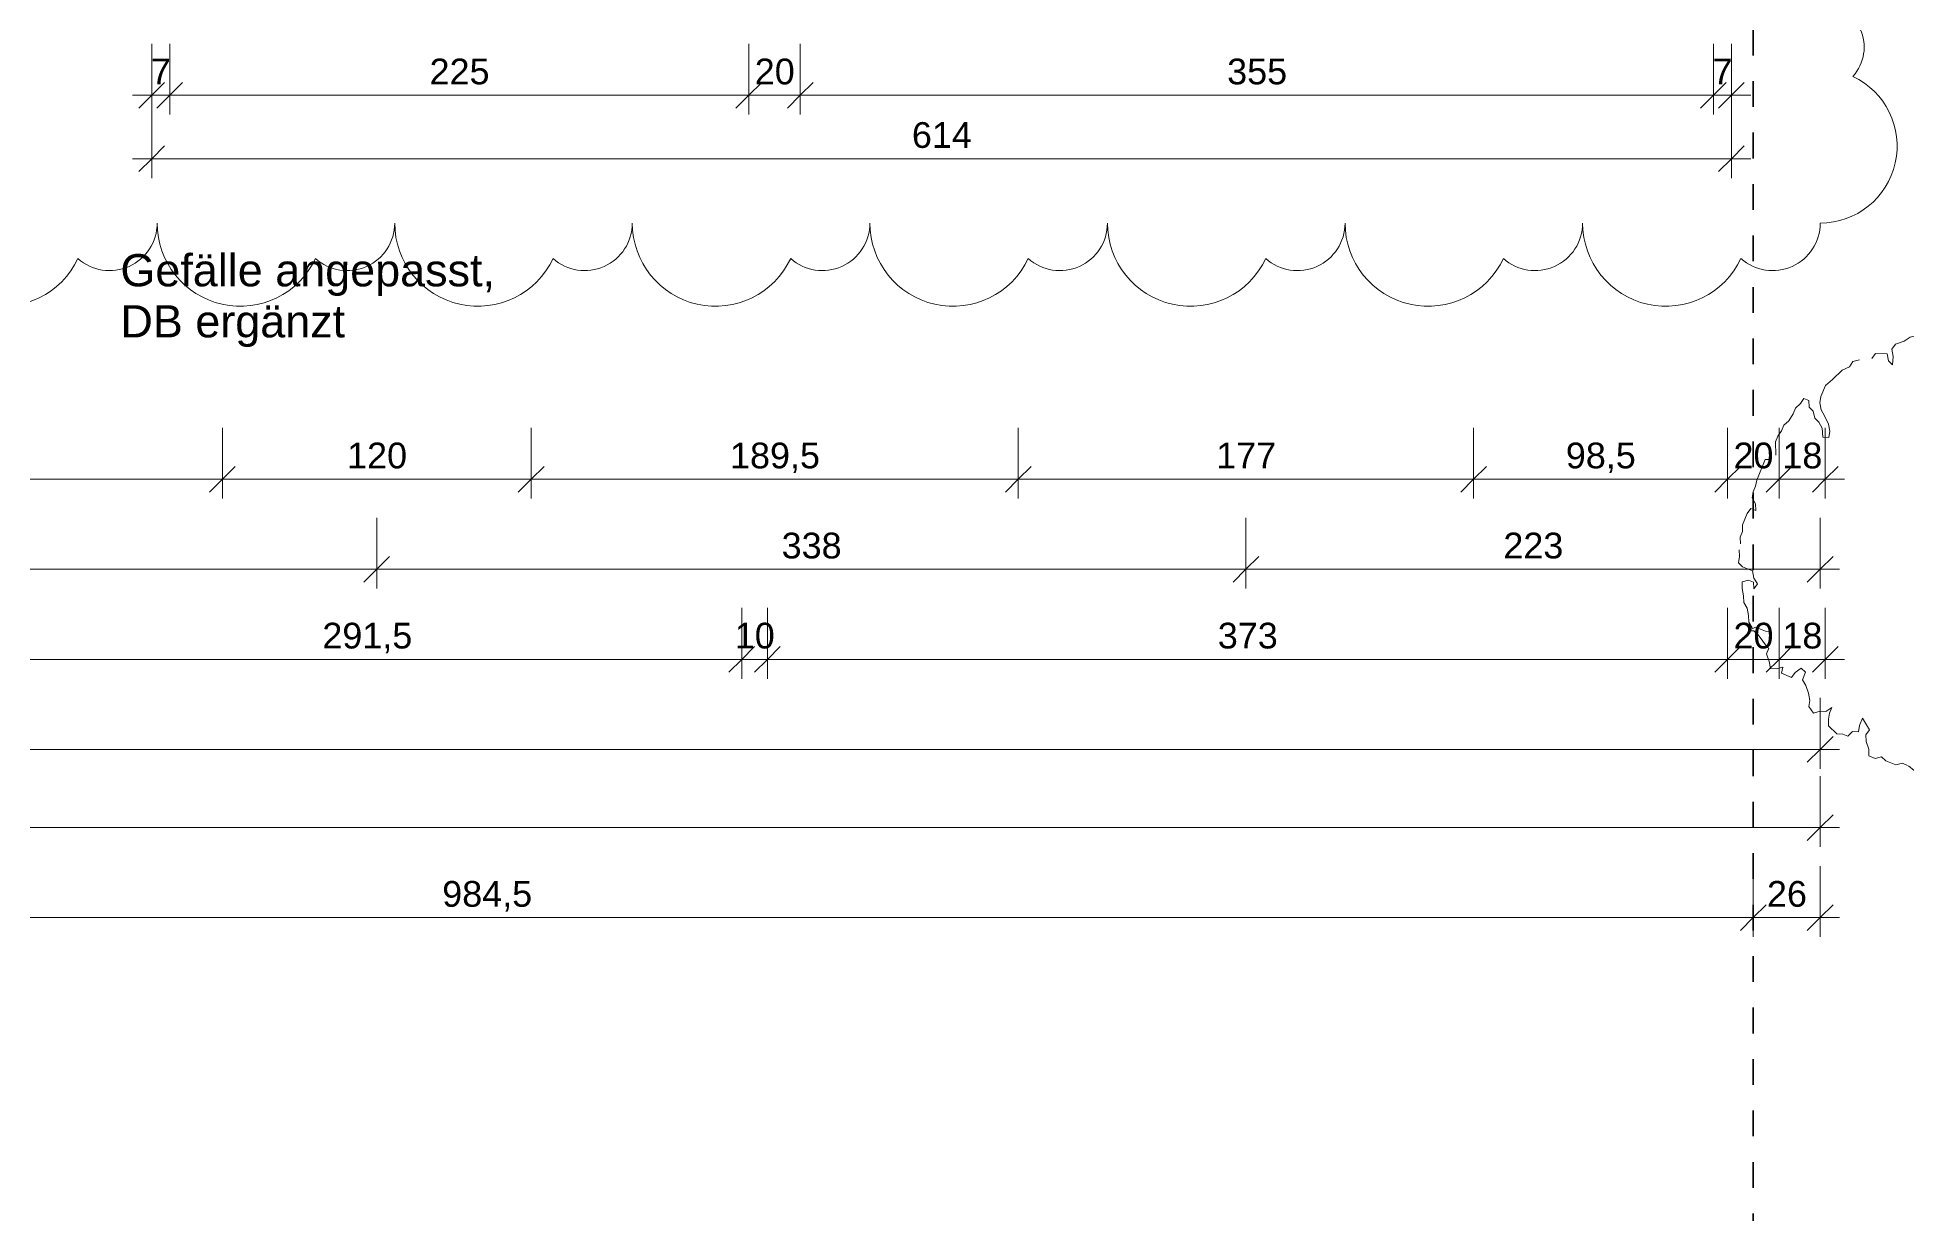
# Model space of a CAD drawing. Header units: metres. Extents: x 3.2 to 50, y 58.8 to 100.4.
# Drawn here: x 35.73 to 43, y 64.05 to 68.62 of the extents above; entities that cross this region are included whole.
import ezdxf

# ---------------------------------------------------------------- set-up
doc = ezdxf.new("R2010")
doc.units = ezdxf.units.M
doc.linetypes.add('Strich Punkt Mittel', pattern=[0.015875, 0.00635, -0.004763, 0, -0.004763])
for name, color, linetype, lineweight in [('A_Baeume', 92, 'Continuous', 13), ('A_Bemassung-50_', 4, 'Continuous', 9), ('A_Bemassung_', 4, 'Continuous', 9), ('A_Raster_', 1, 'Continuous', 9), ('G-ANNO-REVC-IDEN_', 71, 'Continuous', 9), ('G-ANNO-REVC_', 71, 'Continuous', 9)]:
    doc.layers.add(name, color=color, linetype=linetype, lineweight=lineweight)
doc.styles.add('Arial_3', font='arial.ttf', dxfattribs={"height": 0.125})
doc.styles.add('Arial_5', font='arial.ttf', dxfattribs={"height": 0.1})
doc.dimstyles.new('WGA-Bemaßung', dxfattribs={"dimscale": 0.3048, "dimtxt": 0.102026, "dimasz": 0.328084, "dimexe": 0.246063, "dimexo": 0.0625, "dimgap": 0.04101, "dimtad": 1, "dimdec": 1, "dimlfac": 100, "dimrnd": 0.5, "dimdsep": 46, "dimtxsty": 'Arial_5', "dimblk1": 'OBLIQUE', "dimblk2": 'OBLIQUE', "dimsah": 1, "dimcen": 0.09, "dimdle": 0.246063, "dimazin": 2, "dimtfac": 1, "dimtdec": 4, "dimtix": 1, "dimtmove": 0, "dimatfit": 3, "dimfxl": 0.656168, "dimfxlon": 1, "dimtvp": 1, "dimtolj": 1, "dimtzin": 0, "dimarcsym": 2})
doc.dimstyles.new('WGA-Bemaßung_3', dxfattribs={"dimscale": 0.3048, "dimtxt": 0.102026, "dimasz": 0.328084, "dimexe": 0.246063, "dimexo": 0.0625, "dimgap": 0.04101, "dimtad": 1, "dimdec": 1, "dimlfac": 100, "dimrnd": 0.5, "dimdsep": 46, "dimtxsty": 'Arial_5', "dimblk1": 'OBLIQUE', "dimblk2": 'OBLIQUE', "dimsah": 1, "dimcen": 0.09, "dimdle": 0.246063, "dimazin": 2, "dimtfac": 1, "dimtdec": 4, "dimtix": 1, "dimtmove": 0, "dimatfit": 3, "dimfxl": 0.656168, "dimfxlon": 1, "dimtvp": 1, "dimtolj": 1, "dimtzin": 0, "dimarcsym": 2})
doc.dimstyles.new('WGA-Bemaßung_4', dxfattribs={"dimscale": 0.3048, "dimtxt": 0.102026, "dimasz": 0.328084, "dimexe": 0.246063, "dimexo": 0.0625, "dimgap": 0.04101, "dimtad": 1, "dimdec": 1, "dimlfac": 100, "dimrnd": 0.5, "dimdsep": 46, "dimtxsty": 'Arial_5', "dimblk1": 'OBLIQUE', "dimblk2": 'OBLIQUE', "dimsah": 1, "dimcen": 0.09, "dimdle": 0.246063, "dimazin": 2, "dimtfac": 1, "dimtdec": 4, "dimtix": 1, "dimtmove": 0, "dimatfit": 3, "dimfxl": 0.656168, "dimfxlon": 1, "dimtvp": 1, "dimtolj": 1, "dimtzin": 0, "dimarcsym": 2})

# ---------------------------------------------------------------- blocks, each defined once
blk = doc.blocks.new('Bepf_Baum - Japanischer Ahorn - 3_0 Meter-1598811-263_PP_01OG_BT1')
at = {"layer": 'A_Baeume'}
for p, q in [((-0.2476, 0.8226), (-0.2213, 0.8305)), ((-0.2213, 0.8305), (-0.2056, 0.8068)), ((-0.2056, 0.8068), (-0.1845, 0.7989)), ((-0.1845, 0.7989), (-0.1793, 0.8384)), ((-0.1793, 0.8384), (-0.1582, 0.8542)), ((-0.1582, 0.8542), (-0.1372, 0.8384)), ((-0.1372, 0.8384), (-0.1162, 0.8463)), ((-0.1162, 0.8463), (-0.0899, 0.8542)), ((-0.0899, 0.8542), (-0.011, 0.8542)), ((-0.011, 0.8542), (0.0152, 0.8463)), ((0.0152, 0.8463), (0.0363, 0.8226)), ((0.0363, 0.8226), (0.0626, 0.8305)), ((0.0626, 0.8305), (0.1835, 0.8305)), ((0.1835, 0.8305), (0.2098, 0.8147)), ((0.2098, 0.8147), (0.2308, 0.791)), ((-0.5263, 0.712), (-0.5052, 0.7278)), ((-0.5052, 0.7278), (-0.4789, 0.7515)), ((-0.4789, 0.7515), (-0.4527, 0.7594)), ((-0.4527, 0.7594), (-0.4316, 0.7594)), ((-0.4316, 0.7594), (-0.4159, 0.7357)), ((-0.4159, 0.7357), (-0.3896, 0.7278)), ((-0.3896, 0.7278), (-0.3738, 0.7515)), ((-0.3475, 0.7673), (-0.337, 0.791)), ((-0.2949, 0.791), (-0.2687, 0.7989)), ((0.2308, 0.791), (0.2571, 0.791)), ((0.2571, 0.791), (0.2781, 0.7989)), ((0.2781, 0.7989), (0.2991, 0.791)), ((0.2991, 0.791), (0.3307, 0.7831)), ((0.3307, 0.7831), (0.3517, 0.7673)), ((0.3517, 0.7673), (0.3727, 0.7594)), ((0.3727, 0.7594), (0.399, 0.7515)), ((0.399, 0.7515), (0.4201, 0.7357)), ((0.4201, 0.7357), (0.4411, 0.712)), ((-0.5736, 0.6409), (-0.5683, 0.6646)), ((-0.5683, 0.6646), (-0.542, 0.6883)), ((-0.5683, 0.6646), (-0.542, 0.6883)), ((-0.542, 0.6883), (-0.5263, 0.712)), ((0.4411, 0.712), (0.4674, 0.7041)), ((0.4726, 0.6567), (0.4516, 0.6409)), ((0.4884, 0.6804), (0.4726, 0.6567)), ((0.4779, 0.633), (0.4884, 0.6567)), ((0.4884, 0.6567), (0.5147, 0.6567)), ((0.5147, 0.6567), (0.5252, 0.633)), ((-0.6314, 0.5777), (-0.6262, 0.6014)), ((-0.6262, 0.6014), (-0.5841, 0.6172)), ((-0.5841, 0.6172), (-0.5683, 0.5935)), ((-0.5578, 0.6172), (-0.5736, 0.6409)), ((-0.5683, 0.5935), (-0.5473, 0.5856)), ((-0.5473, 0.5856), (-0.5578, 0.6172)), ((0.4516, 0.6409), (0.4306, 0.633)), ((0.4306, 0.633), (0.4569, 0.6251)), ((0.4569, 0.6251), (0.4779, 0.633)), ((0.5252, 0.633), (0.5568, 0.6093)), ((0.5568, 0.6093), (0.583, 0.5856)), ((0.583, 0.5856), (0.6041, 0.5619)), ((-0.7208, 0.4908), (-0.6998, 0.5145)), ((-0.6998, 0.5145), (-0.6945, 0.5382)), ((-0.6945, 0.5382), (-0.6735, 0.554)), ((0.6041, 0.5619), (0.6146, 0.5382)), ((0.6146, 0.5382), (0.6409, 0.5145)), ((-0.7576, 0.4118), (-0.7418, 0.4434)), ((-0.7418, 0.4434), (-0.7208, 0.4908)), ((0.6882, 0.475), (0.704, 0.4513)), ((0.704, 0.4513), (0.7145, 0.4118)), ((-0.7576, 0.3644), (-0.7576, 0.4118)), ((-0.7523, 0.3407), (-0.7576, 0.3644)), ((0.6934, 0.3881), (0.6987, 0.3644)), ((0.7197, 0.3881), (0.6934, 0.3881)), ((0.6987, 0.3644), (0.7197, 0.3565)), ((0.7145, 0.4118), (0.7197, 0.3881)), ((-0.8312, 0.2854), (-0.8207, 0.3091)), ((-0.8207, 0.3091), (-0.8154, 0.3328)), ((-0.8154, 0.3328), (-0.7944, 0.3328)), ((-0.7944, 0.3328), (-0.7839, 0.3091)), ((-0.7839, 0.3091), (-0.7628, 0.3012)), ((-0.7628, 0.3012), (-0.7471, 0.2775)), ((-0.7366, 0.317), (-0.7523, 0.3407)), ((-0.7155, 0.3012), (-0.7366, 0.317)), ((-0.6892, 0.2775), (-0.7155, 0.3012)), ((0.7197, 0.3565), (0.746, 0.3407)), ((0.746, 0.3407), (0.7565, 0.317)), ((0.7565, 0.317), (0.7776, 0.3012)), ((0.7776, 0.3012), (0.7776, 0.2775)), ((-0.847, 0.2064), (-0.8365, 0.2301)), ((-0.8365, 0.2301), (-0.8312, 0.2617)), ((-0.8312, 0.2617), (-0.8312, 0.2854)), ((-0.7471, 0.2775), (-0.726, 0.2696)), ((-0.726, 0.2696), (-0.705, 0.2538)), ((-0.705, 0.2538), (-0.6892, 0.2222)), ((-0.6735, 0.2538), (-0.6892, 0.2775)), ((-0.6892, 0.2222), (-0.6682, 0.2301)), ((-0.6682, 0.2301), (-0.6735, 0.2538)), ((0.7776, 0.2775), (0.7881, 0.2459)), ((0.7881, 0.2459), (0.8039, 0.2143)), ((-0.8522, 0.159), (-0.847, 0.1827)), ((-0.8522, 0.1353), (-0.8522, 0.159)), ((-0.847, 0.1827), (-0.847, 0.2064)), ((0.8039, 0.2143), (0.8196, 0.1906)), ((0.8196, 0.1906), (0.8249, 0.1669)), ((0.8249, 0.1669), (0.8196, 0.1432)), ((-0.8312, 0.0879), (-0.8522, 0.1353)), ((0.7723, 0.1432), (0.7933, 0.1274)), ((0.7986, 0.1353), (0.7723, 0.1432)), ((0.7933, 0.1274), (0.8144, 0.1037)), ((0.8196, 0.1432), (0.7986, 0.1353)), ((0.8144, 0.1037), (0.8249, 0.0721)), ((-0.8627, 0.0563), (-0.8417, 0.0642)), ((-0.8627, -0.0306), (-0.8627, 0.0563)), ((0.8091, 0.0484), (0.8039, 0.0247)), ((0.8039, 0.0247), (0.8196, 0.001)), ((0.8249, 0.0721), (0.8091, 0.0484)), ((0.8196, 0.001), (0.8249, -0.0227)), ((-0.8575, -0.0543), (-0.8627, -0.0306)), ((-0.8575, -0.078), (-0.8575, -0.0543)), ((0.8249, -0.0464), (0.8091, -0.078)), ((0.8249, -0.0227), (0.8249, -0.0464)), ((-0.8522, -0.1017), (-0.8575, -0.078)), ((-0.8312, -0.1175), (-0.8522, -0.1017)), ((-0.847, -0.1649), (-0.8417, -0.1412)), ((-0.8417, -0.1412), (-0.8207, -0.1412)), ((-0.8207, -0.1412), (-0.8312, -0.1175)), ((0.8091, -0.078), (0.8091, -0.1017)), ((0.8144, -0.1333), (0.8091, -0.1649)), ((-0.847, -0.2123), (-0.847, -0.1649)), ((-0.8365, -0.236), (-0.847, -0.2123)), ((0.8091, -0.1886), (0.8039, -0.2123)), ((0.8091, -0.1649), (0.8091, -0.1886)), ((-0.8365, -0.2597), (-0.8365, -0.236)), ((-0.8259, -0.2834), (-0.8365, -0.2597)), ((0.7723, -0.2202), (0.7723, -0.2755)), ((0.7723, -0.2755), (0.7776, -0.3071)), ((-0.8102, -0.3308), (-0.8207, -0.3071)), ((-0.8049, -0.3545), (-0.8102, -0.3308)), ((-0.7839, -0.3624), (-0.8049, -0.3545)), ((-0.7418, -0.3624), (-0.7839, -0.3624)), ((-0.726, -0.3861), (-0.7418, -0.3624)), ((0.7355, -0.3545), (0.7197, -0.3861)), ((0.7565, -0.3545), (0.7355, -0.3545)), ((0.7723, -0.3308), (0.7565, -0.3545)), ((0.7776, -0.3071), (0.7723, -0.3308)), ((-0.7628, -0.4177), (-0.7418, -0.4019)), ((-0.7523, -0.4414), (-0.7628, -0.4177)), ((-0.7418, -0.4019), (-0.7208, -0.4019)), ((-0.705, -0.4019), (-0.726, -0.3861)), ((-0.7208, -0.4019), (-0.7103, -0.4256)), ((-0.7103, -0.4256), (-0.705, -0.4019)), ((0.7197, -0.3861), (0.7197, -0.4177)), ((-0.7366, -0.4651), (-0.7523, -0.4414)), ((-0.726, -0.4888), (-0.7366, -0.4651)), ((-0.705, -0.5046), (-0.726, -0.4888)), ((-0.6892, -0.5283), (-0.705, -0.5046)), ((0.6829, -0.4493), (0.6724, -0.473)), ((0.704, -0.4651), (0.6829, -0.4493)), ((-0.6787, -0.552), (-0.6892, -0.5283)), ((-0.6577, -0.5678), (-0.6787, -0.552)), ((-0.6682, -0.5836), (-0.6472, -0.5599)), ((-0.6472, -0.5757), (-0.6682, -0.5836)), ((-0.6472, -0.5599), (-0.6051, -0.5599)), ((-0.6262, -0.5836), (-0.6472, -0.5757)), ((-0.6051, -0.5599), (-0.5841, -0.552)), ((0.6041, -0.552), (0.5883, -0.5915)), ((0.6093, -0.5283), (0.6041, -0.552)), ((0.6146, -0.5599), (0.6093, -0.5283)), ((0.6356, -0.5599), (0.6146, -0.5599)), ((0.6514, -0.5362), (0.6356, -0.5599)), ((0.6724, -0.5125), (0.6514, -0.5362)), ((-0.5736, -0.6152), (-0.6262, -0.5836)), ((-0.5683, -0.6152), (-0.5736, -0.6152)), ((-0.5683, -0.6389), (-0.5683, -0.6152)), ((-0.5473, -0.6626), (-0.5683, -0.6389)), ((-0.4211, -0.6389), (-0.4369, -0.6626)), ((-0.4001, -0.6468), (-0.4211, -0.6389)), ((-0.4001, -0.6784), (-0.4001, -0.6468)), ((0.1467, -0.6468), (0.1467, -0.6705)), ((0.173, -0.6547), (0.1467, -0.6468)), ((0.5462, -0.6389), (0.5252, -0.6626)), ((0.562, -0.5915), (0.5462, -0.6152)), ((0.5462, -0.6152), (0.5462, -0.6389)), ((0.5883, -0.5915), (0.562, -0.5915)), ((-0.5315, -0.6863), (-0.5473, -0.6626)), ((-0.5105, -0.6784), (-0.5315, -0.6863)), ((-0.4895, -0.6626), (-0.5105, -0.6784)), ((-0.4842, -0.6863), (-0.4895, -0.6626)), ((-0.4421, -0.6863), (-0.4842, -0.6863)), ((-0.4369, -0.6626), (-0.4421, -0.6863)), ((-0.3791, -0.6942), (-0.4001, -0.6784)), ((-0.358, -0.7179), (-0.3791, -0.6942)), ((-0.3423, -0.7416), (-0.358, -0.7179)), ((-0.1267, -0.7258), (-0.1267, -0.7574)), ((-0.0846, -0.7574), (-0.1267, -0.7258)), ((0.1467, -0.6705), (0.1677, -0.6863)), ((0.1677, -0.6863), (0.1782, -0.7337)), ((0.194, -0.7021), (0.173, -0.6547)), ((0.2045, -0.7337), (0.194, -0.7021)), ((0.3465, -0.7179), (0.3254, -0.7416)), ((0.3675, -0.71), (0.3465, -0.7179)), ((0.3885, -0.7179), (0.3675, -0.71)), ((0.3833, -0.7179), (0.4464, -0.7179)), ((0.4464, -0.7179), (0.4253, -0.7258)), ((0.4621, -0.7258), (0.4569, -0.7021)), ((0.4884, -0.71), (0.4621, -0.7258)), ((0.5094, -0.6863), (0.4884, -0.71)), ((0.5252, -0.6626), (0.5094, -0.6863)), ((-0.337, -0.7653), (-0.3423, -0.7416)), ((-0.3107, -0.7811), (-0.337, -0.7653)), ((-0.2897, -0.7653), (-0.3107, -0.7811)), ((-0.2687, -0.7574), (-0.2897, -0.7653)), ((-0.2529, -0.7337), (-0.2687, -0.7574)), ((-0.2529, -0.7574), (-0.2529, -0.7337)), ((-0.2476, -0.7811), (-0.2529, -0.7574)), ((-0.2371, -0.8048), (-0.2476, -0.7811)), ((-0.1425, -0.789), (-0.153, -0.8127)), ((-0.1214, -0.7811), (-0.1425, -0.789)), ((-0.1267, -0.7574), (-0.1214, -0.7811)), ((-0.0899, -0.7811), (-0.0846, -0.7574)), ((-0.0794, -0.8048), (-0.0899, -0.7811)), ((0.1782, -0.7337), (0.1625, -0.7653)), ((0.1625, -0.7653), (0.1677, -0.789)), ((0.1677, -0.789), (0.1782, -0.8127)), ((0.2045, -0.7653), (0.2045, -0.7337)), ((0.215, -0.7969), (0.2045, -0.7653)), ((0.2361, -0.8206), (0.215, -0.7969)), ((0.2413, -0.7969), (0.2361, -0.8206)), ((0.2518, -0.7732), (0.2413, -0.7969)), ((0.2729, -0.7811), (0.2518, -0.7732)), ((0.2939, -0.7969), (0.2729, -0.7811)), ((0.3149, -0.789), (0.2939, -0.7969)), ((0.3254, -0.7416), (0.3097, -0.7653)), ((0.3097, -0.7653), (0.3149, -0.789)), ((-0.1951, -0.8206), (-0.2371, -0.8048)), ((-0.174, -0.8127), (-0.1951, -0.8206)), ((-0.153, -0.8127), (-0.174, -0.8127)), ((-0.0584, -0.8285), (-0.0794, -0.8048)), ((-0.0478, -0.8522), (-0.0584, -0.8285)), ((-0.0216, -0.8522), (-0.0478, -0.8522)), ((-0.0005, -0.8364), (-0.0216, -0.8522)), ((0.0205, -0.8443), (-0.0005, -0.8364)), ((0.0626, -0.8443), (0.0205, -0.8443)), ((0.0836, -0.8285), (0.0626, -0.8443)), ((0.1046, -0.8285), (0.0836, -0.8285)), ((0.1362, -0.8364), (0.1099, -0.8285)), ((0.1572, -0.8443), (0.1362, -0.8364)), ((0.1782, -0.8127), (0.1572, -0.8443))]:
    blk.add_line(p, q, dxfattribs=at)
blk.add_circle((-0.0143, -0.0159), 0.0716, dxfattribs=at)
blk = doc.blocks.new('DIMBLOCK22-263_PP_01OG_BT1')
at = {"layer": 'A_Bemassung-50_', "transparency": 16777216}
for p, q in [((32.5577, 65.1986), (32.5577, 65.3986)), ((42.4027, 65.1986), (42.4027, 65.3986)), ((32.5577, 65.1986), (42.4027, 65.1986)), ((32.5577, 65.1986), (32.5577, 65.1236)), ((42.4027, 65.1986), (42.4027, 65.1236))]:
    blk.add_line(p, q, dxfattribs=at)
at = {"layer": 'A_Bemassung-50_', "lineweight": 35, "transparency": 16777216}
for p, q in [((32.5577, 65.1986), (32.6077, 65.2486)), ((42.4027, 65.1986), (42.4527, 65.2486)), ((32.5577, 65.1986), (32.5077, 65.1486)), ((42.4027, 65.1986), (42.3527, 65.1486))]:
    blk.add_line(p, q, dxfattribs=at)
at = {"layer": 'A_Bemassung-50_', "color": 0, "transparency": 16777216, "insert": (37.3067, 65.3409), "char_height": 0.1, "width": 0.416266, "attachment_point": 1, "line_spacing_factor": 0.941778, "style": 'Arial_5'}
blk.add_mtext('984,5', dxfattribs=at)
blk = doc.blocks.new('_Oblique')
at = {"color": 0, "linetype": 'ByBlock', "lineweight": -2}
blk.add_line((-0.5, -0.5), (0.5, 0.5), dxfattribs=at)
blk = doc.blocks.new('DIMBLOCK23-263_PP_01OG_BT1')
at = {"layer": 'A_Bemassung-50_', "transparency": 16777216}
for p, q in [((42.4027, 65.1986), (42.4027, 65.3986)), ((42.6627, 65.1986), (42.6627, 65.3986)), ((42.4027, 65.1986), (42.7377, 65.1986)), ((42.4027, 65.1986), (42.4027, 65.1236)), ((42.6627, 65.1986), (42.6627, 65.1236))]:
    blk.add_line(p, q, dxfattribs=at)
at = {"layer": 'A_Bemassung-50_', "lineweight": 35, "transparency": 16777216}
for p, q in [((42.4027, 65.1986), (42.4527, 65.2486)), ((42.6627, 65.1986), (42.7127, 65.2486)), ((42.4027, 65.1986), (42.3527, 65.1486)), ((42.6627, 65.1986), (42.6127, 65.1486))]:
    blk.add_line(p, q, dxfattribs=at)
at = {"layer": 'A_Bemassung-50_', "color": 0, "transparency": 16777216, "insert": (42.4558, 65.3409), "char_height": 0.1, "width": 0.184588, "attachment_point": 1, "line_spacing_factor": 0.941778, "style": 'Arial_5'}
blk.add_mtext('26', dxfattribs=at)
blk = doc.blocks.new('DIMBLOCK25-263_PP_01OG_BT1')
at = {"layer": 'A_Bemassung-50_', "transparency": 16777216}
for p, q in [((7.6627, 65.8521), (7.6627, 66.0521)), ((42.6627, 65.8521), (42.6627, 66.0521)), ((7.5877, 65.8521), (42.7377, 65.8521)), ((7.6627, 65.8521), (7.6627, 65.7771)), ((42.6627, 65.8521), (42.6627, 65.7771))]:
    blk.add_line(p, q, dxfattribs=at)
at = {"layer": 'A_Bemassung-50_', "lineweight": 35, "transparency": 16777216}
for p, q in [((7.6627, 65.8521), (7.7127, 65.9021)), ((42.6627, 65.8521), (42.7127, 65.9021)), ((7.6627, 65.8521), (7.6127, 65.8021)), ((42.6627, 65.8521), (42.6127, 65.8021))]:
    blk.add_line(p, q, dxfattribs=at)
at = {"layer": 'A_Bemassung-50_', "color": 0, "transparency": 16777216, "insert": (25.0088, 65.9944), "char_height": 0.1, "width": 0.369177, "attachment_point": 1, "line_spacing_factor": 0.941778, "style": 'Arial_5'}
blk.add_mtext('3500', dxfattribs=at)
blk = doc.blocks.new('DIMBLOCK34-263_PP_01OG_BT1')
at = {"layer": 'A_Bemassung-50_', "transparency": 16777216}
for p, q in [((34.07, 66.5521), (34.07, 66.7521)), ((37.0523, 66.5521), (37.0523, 66.7521)), ((34.07, 66.5521), (37.0523, 66.5521)), ((34.07, 66.5521), (34.07, 66.4771)), ((37.0523, 66.5521), (37.0523, 66.4771))]:
    blk.add_line(p, q, dxfattribs=at)
at = {"layer": 'A_Bemassung-50_', "lineweight": 35, "transparency": 16777216}
for p, q in [((34.07, 66.5521), (34.12, 66.6021)), ((37.0523, 66.5521), (37.1023, 66.6021)), ((34.07, 66.5521), (34.02, 66.5021)), ((37.0523, 66.5521), (37.0023, 66.5021))]:
    blk.add_line(p, q, dxfattribs=at)
at = {"layer": 'A_Bemassung-50_', "color": 0, "transparency": 16777216, "insert": (35.4458, 66.6944), "char_height": 0.1, "width": 0.276883, "attachment_point": 1, "line_spacing_factor": 0.941778, "style": 'Arial_5'}
blk.add_mtext('298', dxfattribs=at)
blk = doc.blocks.new('DIMBLOCK35-263_PP_01OG_BT1')
at = {"layer": 'A_Bemassung-50_', "transparency": 16777216}
for p, q in [((37.0523, 66.5521), (37.0523, 66.7521)), ((40.4305, 66.5521), (40.4305, 66.7521)), ((37.0523, 66.5521), (40.4305, 66.5521)), ((37.0523, 66.5521), (37.0523, 66.4771)), ((40.4305, 66.5521), (40.4305, 66.4771))]:
    blk.add_line(p, q, dxfattribs=at)
at = {"layer": 'A_Bemassung-50_', "lineweight": 35, "transparency": 16777216}
for p, q in [((37.0523, 66.5521), (37.1023, 66.6021)), ((40.4305, 66.5521), (40.4805, 66.6021)), ((37.0523, 66.5521), (37.0023, 66.5021)), ((40.4305, 66.5521), (40.3805, 66.5021))]:
    blk.add_line(p, q, dxfattribs=at)
at = {"layer": 'A_Bemassung-50_', "color": 0, "transparency": 16777216, "insert": (38.626, 66.6944), "char_height": 0.1, "width": 0.276883, "attachment_point": 1, "line_spacing_factor": 0.941778, "style": 'Arial_5'}
blk.add_mtext('338', dxfattribs=at)
blk = doc.blocks.new('DIMBLOCK36-263_PP_01OG_BT1')
at = {"layer": 'A_Bemassung-50_', "transparency": 16777216}
for p, q in [((40.4305, 66.5521), (40.4305, 66.7521)), ((42.6627, 66.5521), (42.6627, 66.7521)), ((40.4305, 66.5521), (42.7377, 66.5521)), ((40.4305, 66.5521), (40.4305, 66.4771)), ((42.6627, 66.5521), (42.6627, 66.4771))]:
    blk.add_line(p, q, dxfattribs=at)
at = {"layer": 'A_Bemassung-50_', "lineweight": 35, "transparency": 16777216}
for p, q in [((40.4305, 66.5521), (40.4805, 66.6021)), ((42.6627, 66.5521), (42.7127, 66.6021)), ((40.4305, 66.5521), (40.3805, 66.5021)), ((42.6627, 66.5521), (42.6127, 66.5021))]:
    blk.add_line(p, q, dxfattribs=at)
at = {"layer": 'A_Bemassung-50_', "color": 0, "transparency": 16777216, "insert": (41.4312, 66.6944), "char_height": 0.1, "width": 0.276883, "attachment_point": 1, "line_spacing_factor": 0.941778, "style": 'Arial_5'}
blk.add_mtext('223', dxfattribs=at)
blk = doc.blocks.new('DIMBLOCK89-263_PP_01OG_BT1')
at = {"layer": 'A_Bemassung-50_', "transparency": 16777216}
for p, q in [((36.1777, 68.1472), (36.1777, 68.3472)), ((42.3177, 68.1472), (42.3177, 68.3472)), ((36.1027, 68.1472), (42.3927, 68.1472)), ((36.1777, 68.1472), (36.1777, 68.0722)), ((42.3177, 68.1472), (42.3177, 68.0722))]:
    blk.add_line(p, q, dxfattribs=at)
at = {"layer": 'A_Bemassung-50_', "lineweight": 35, "transparency": 16777216}
for p, q in [((36.1777, 68.1472), (36.2277, 68.1972)), ((42.3177, 68.1472), (42.3677, 68.1972)), ((36.1777, 68.1472), (36.1277, 68.0972)), ((42.3177, 68.1472), (42.2677, 68.0972))]:
    blk.add_line(p, q, dxfattribs=at)
at = {"layer": 'A_Bemassung-50_', "color": 0, "transparency": 16777216, "insert": (39.1323, 68.2896), "char_height": 0.1, "width": 0.276883, "attachment_point": 1, "line_spacing_factor": 0.941778, "style": 'Arial_5'}
blk.add_mtext('614', dxfattribs=at)
blk = doc.blocks.new('DIMBLOCK563-263_PP_01OG_BT1')
at = {"layer": 'A_Bemassung-50_', "transparency": 16777216}
for p, q in [((35.5577, 66.2021), (35.5577, 66.4021)), ((38.4707, 66.2021), (38.4707, 66.4021)), ((35.5577, 66.2021), (38.4707, 66.2021)), ((35.5577, 66.2021), (35.5577, 66.1271)), ((38.4707, 66.2021), (38.4707, 66.1271))]:
    blk.add_line(p, q, dxfattribs=at)
at = {"layer": 'A_Bemassung-50_', "lineweight": 35, "transparency": 16777216}
for p, q in [((35.5577, 66.2021), (35.5077, 66.1521)), ((35.5577, 66.2021), (35.6077, 66.2521)), ((38.4707, 66.2021), (38.4207, 66.1521)), ((38.4707, 66.2021), (38.5207, 66.2521))]:
    blk.add_line(p, q, dxfattribs=at)
at = {"layer": 'A_Bemassung-50_', "color": 0, "transparency": 16777216, "insert": (36.8408, 66.3444), "char_height": 0.1, "width": 0.416266, "attachment_point": 1, "line_spacing_factor": 0.941778, "style": 'Arial_5'}
blk.add_mtext('291,5', dxfattribs=at)
blk = doc.blocks.new('DIMBLOCK564-263_PP_01OG_BT1')
at = {"layer": 'A_Bemassung-50_', "transparency": 16777216}
for p, q in [((38.4707, 66.2021), (38.4707, 66.4021)), ((38.5707, 66.2021), (38.5707, 66.4021)), ((38.4707, 66.2021), (38.5707, 66.2021)), ((38.4707, 66.2021), (38.4707, 66.1271)), ((38.5707, 66.2021), (38.5707, 66.1271))]:
    blk.add_line(p, q, dxfattribs=at)
at = {"layer": 'A_Bemassung-50_', "lineweight": 35, "transparency": 16777216}
for p, q in [((38.4707, 66.2021), (38.4207, 66.1521)), ((38.4707, 66.2021), (38.5207, 66.2521)), ((38.5707, 66.2021), (38.5207, 66.1521)), ((38.5707, 66.2021), (38.6207, 66.2521))]:
    blk.add_line(p, q, dxfattribs=at)
at = {"layer": 'A_Bemassung-50_', "color": 0, "transparency": 16777216, "insert": (38.4438, 66.3444), "char_height": 0.1, "width": 0.184588, "attachment_point": 1, "line_spacing_factor": 0.941778, "style": 'Arial_5'}
blk.add_mtext('10', dxfattribs=at)
blk = doc.blocks.new('DIMBLOCK565-263_PP_01OG_BT1')
at = {"layer": 'A_Bemassung-50_', "transparency": 16777216}
for p, q in [((38.5707, 66.2021), (38.5707, 66.4021)), ((42.3027, 66.2021), (42.3027, 66.4021)), ((38.5707, 66.2021), (42.3027, 66.2021)), ((38.5707, 66.2021), (38.5707, 66.1271)), ((42.3027, 66.2021), (42.3027, 66.1271))]:
    blk.add_line(p, q, dxfattribs=at)
at = {"layer": 'A_Bemassung-50_', "lineweight": 35, "transparency": 16777216}
for p, q in [((38.5707, 66.2021), (38.5207, 66.1521)), ((38.5707, 66.2021), (38.6207, 66.2521)), ((42.3027, 66.2021), (42.2527, 66.1521)), ((42.3027, 66.2021), (42.3527, 66.2521))]:
    blk.add_line(p, q, dxfattribs=at)
at = {"layer": 'A_Bemassung-50_', "color": 0, "transparency": 16777216, "insert": (40.3213, 66.3444), "char_height": 0.1, "width": 0.276883, "attachment_point": 1, "line_spacing_factor": 0.941778, "style": 'Arial_5'}
blk.add_mtext('373', dxfattribs=at)
blk = doc.blocks.new('DIMBLOCK566-263_PP_01OG_BT1')
at = {"layer": 'A_Bemassung-50_', "transparency": 16777216}
for p, q in [((42.3027, 66.2021), (42.3027, 66.4021)), ((42.5027, 66.2021), (42.5027, 66.4021)), ((42.3027, 66.2021), (42.5027, 66.2021)), ((42.3027, 66.2021), (42.3027, 66.1271)), ((42.5027, 66.2021), (42.5027, 66.1271))]:
    blk.add_line(p, q, dxfattribs=at)
at = {"layer": 'A_Bemassung-50_', "lineweight": 35, "transparency": 16777216}
for p, q in [((42.3027, 66.2021), (42.2527, 66.1521)), ((42.3027, 66.2021), (42.3527, 66.2521)), ((42.5027, 66.2021), (42.4527, 66.1521)), ((42.5027, 66.2021), (42.5527, 66.2521))]:
    blk.add_line(p, q, dxfattribs=at)
at = {"layer": 'A_Bemassung-50_', "color": 0, "transparency": 16777216, "insert": (42.3258, 66.3444), "char_height": 0.1, "width": 0.184588, "attachment_point": 1, "line_spacing_factor": 0.941778, "style": 'Arial_5'}
blk.add_mtext('20', dxfattribs=at)
blk = doc.blocks.new('DIMBLOCK567-263_PP_01OG_BT1')
at = {"layer": 'A_Bemassung-50_', "transparency": 16777216}
for p, q in [((42.5027, 66.2021), (42.5027, 66.4021)), ((42.6827, 66.2021), (42.6827, 66.4021)), ((42.5027, 66.2021), (42.7577, 66.2021)), ((42.5027, 66.2021), (42.5027, 66.1271)), ((42.6827, 66.2021), (42.6827, 66.1271))]:
    blk.add_line(p, q, dxfattribs=at)
at = {"layer": 'A_Bemassung-50_', "lineweight": 35, "transparency": 16777216}
for p, q in [((42.5027, 66.2021), (42.4527, 66.1521)), ((42.5027, 66.2021), (42.5527, 66.2521)), ((42.6827, 66.2021), (42.6327, 66.1521)), ((42.6827, 66.2021), (42.7327, 66.2521))]:
    blk.add_line(p, q, dxfattribs=at)
at = {"layer": 'A_Bemassung-50_', "color": 0, "transparency": 16777216, "insert": (42.5158, 66.3444), "char_height": 0.1, "width": 0.184588, "attachment_point": 1, "line_spacing_factor": 0.941778, "style": 'Arial_5'}
blk.add_mtext('18', dxfattribs=at)
blk = doc.blocks.new('DIMBLOCK602-263_PP_01OG_BT1')
at = {"layer": 'A_Bemassung-50_', "transparency": 16777216}
for p, q in [((34.67, 66.9021), (34.67, 67.1021)), ((36.4523, 66.9021), (36.4523, 67.1021)), ((34.67, 66.9021), (36.4523, 66.9021)), ((34.67, 66.9021), (34.67, 66.8271)), ((36.4523, 66.9021), (36.4523, 66.8271))]:
    blk.add_line(p, q, dxfattribs=at)
at = {"layer": 'A_Bemassung-50_', "lineweight": 35, "transparency": 16777216}
for p, q in [((34.67, 66.9021), (34.72, 66.9521)), ((36.4523, 66.9021), (36.5023, 66.9521)), ((34.67, 66.9021), (34.62, 66.8521)), ((36.4523, 66.9021), (36.4023, 66.8521))]:
    blk.add_line(p, q, dxfattribs=at)
at = {"layer": 'A_Bemassung-50_', "color": 0, "transparency": 16777216, "insert": (35.4458, 67.0444), "char_height": 0.1, "width": 0.276883, "attachment_point": 1, "line_spacing_factor": 0.941778, "style": 'Arial_5'}
blk.add_mtext('178', dxfattribs=at)
blk = doc.blocks.new('DIMBLOCK603-263_PP_01OG_BT1')
at = {"layer": 'A_Bemassung-50_', "transparency": 16777216}
for p, q in [((36.4523, 66.9021), (36.4523, 67.1021)), ((37.6523, 66.9021), (37.6523, 67.1021)), ((36.4523, 66.9021), (37.6523, 66.9021)), ((36.4523, 66.9021), (36.4523, 66.8271)), ((37.6523, 66.9021), (37.6523, 66.8271))]:
    blk.add_line(p, q, dxfattribs=at)
at = {"layer": 'A_Bemassung-50_', "lineweight": 35, "transparency": 16777216}
for p, q in [((36.4523, 66.9021), (36.5023, 66.9521)), ((37.6523, 66.9021), (37.7023, 66.9521)), ((36.4523, 66.9021), (36.4023, 66.8521)), ((37.6523, 66.9021), (37.6023, 66.8521))]:
    blk.add_line(p, q, dxfattribs=at)
at = {"layer": 'A_Bemassung-50_', "color": 0, "transparency": 16777216, "insert": (36.9369, 67.0444), "char_height": 0.1, "width": 0.276883, "attachment_point": 1, "line_spacing_factor": 0.941778, "style": 'Arial_5'}
blk.add_mtext('120', dxfattribs=at)
blk = doc.blocks.new('DIMBLOCK604-263_PP_01OG_BT1')
at = {"layer": 'A_Bemassung-50_', "transparency": 16777216}
for p, q in [((37.6523, 66.9021), (37.6523, 67.1021)), ((39.5455, 66.9021), (39.5455, 67.1021)), ((37.6523, 66.9021), (39.5455, 66.9021)), ((37.6523, 66.9021), (37.6523, 66.8271)), ((39.5455, 66.9021), (39.5455, 66.8271))]:
    blk.add_line(p, q, dxfattribs=at)
at = {"layer": 'A_Bemassung-50_', "lineweight": 35, "transparency": 16777216}
for p, q in [((37.6523, 66.9021), (37.7023, 66.9521)), ((39.5455, 66.9021), (39.5955, 66.9521)), ((37.6523, 66.9021), (37.6023, 66.8521)), ((39.5455, 66.9021), (39.4955, 66.8521))]:
    blk.add_line(p, q, dxfattribs=at)
at = {"layer": 'A_Bemassung-50_', "color": 0, "transparency": 16777216, "insert": (38.4254, 67.0444), "char_height": 0.1, "width": 0.416266, "attachment_point": 1, "line_spacing_factor": 0.941778, "style": 'Arial_5'}
blk.add_mtext('189,5', dxfattribs=at)
blk = doc.blocks.new('DIMBLOCK605-263_PP_01OG_BT1')
at = {"layer": 'A_Bemassung-50_', "transparency": 16777216}
for p, q in [((39.5455, 66.9021), (39.5455, 67.1021)), ((41.3155, 66.9021), (41.3155, 67.1021)), ((39.5455, 66.9021), (41.3155, 66.9021)), ((39.5455, 66.9021), (39.5455, 66.8271)), ((41.3155, 66.9021), (41.3155, 66.8271))]:
    blk.add_line(p, q, dxfattribs=at)
at = {"layer": 'A_Bemassung-50_', "lineweight": 35, "transparency": 16777216}
for p, q in [((39.5455, 66.9021), (39.5955, 66.9521)), ((41.3155, 66.9021), (41.3655, 66.9521)), ((39.5455, 66.9021), (39.4955, 66.8521)), ((41.3155, 66.9021), (41.2655, 66.8521))]:
    blk.add_line(p, q, dxfattribs=at)
at = {"layer": 'A_Bemassung-50_', "color": 0, "transparency": 16777216, "insert": (40.3151, 67.0444), "char_height": 0.1, "width": 0.276883, "attachment_point": 1, "line_spacing_factor": 0.941778, "style": 'Arial_5'}
blk.add_mtext('177', dxfattribs=at)
blk = doc.blocks.new('DIMBLOCK606-263_PP_01OG_BT1')
at = {"layer": 'A_Bemassung-50_', "transparency": 16777216}
for p, q in [((41.3155, 66.9021), (41.3155, 67.1021)), ((42.3027, 66.9021), (42.3027, 67.1021)), ((41.3155, 66.9021), (42.3027, 66.9021)), ((41.3155, 66.9021), (41.3155, 66.8271)), ((42.3027, 66.9021), (42.3027, 66.8271))]:
    blk.add_line(p, q, dxfattribs=at)
at = {"layer": 'A_Bemassung-50_', "lineweight": 35, "transparency": 16777216}
for p, q in [((41.3155, 66.9021), (41.3655, 66.9521)), ((42.3027, 66.9021), (42.3527, 66.9521)), ((41.3155, 66.9021), (41.2655, 66.8521)), ((42.3027, 66.9021), (42.2527, 66.8521))]:
    blk.add_line(p, q, dxfattribs=at)
at = {"layer": 'A_Bemassung-50_', "color": 0, "transparency": 16777216, "insert": (41.6741, 67.0444), "char_height": 0.1, "width": 0.323972, "attachment_point": 1, "line_spacing_factor": 0.941778, "style": 'Arial_5'}
blk.add_mtext('98,5', dxfattribs=at)
blk = doc.blocks.new('DIMBLOCK607-263_PP_01OG_BT1')
at = {"layer": 'A_Bemassung-50_', "transparency": 16777216}
for p, q in [((42.3027, 66.9021), (42.3027, 67.1021)), ((42.5027, 66.9021), (42.5027, 67.1021)), ((42.3027, 66.9021), (42.5027, 66.9021)), ((42.3027, 66.9021), (42.3027, 66.8271)), ((42.5027, 66.9021), (42.5027, 66.8271))]:
    blk.add_line(p, q, dxfattribs=at)
at = {"layer": 'A_Bemassung-50_', "lineweight": 35, "transparency": 16777216}
for p, q in [((42.3027, 66.9021), (42.3527, 66.9521)), ((42.5027, 66.9021), (42.5527, 66.9521)), ((42.3027, 66.9021), (42.2527, 66.8521)), ((42.5027, 66.9021), (42.4527, 66.8521))]:
    blk.add_line(p, q, dxfattribs=at)
at = {"layer": 'A_Bemassung-50_', "color": 0, "transparency": 16777216, "insert": (42.3258, 67.0444), "char_height": 0.1, "width": 0.184588, "attachment_point": 1, "line_spacing_factor": 0.941778, "style": 'Arial_5'}
blk.add_mtext('20', dxfattribs=at)
blk = doc.blocks.new('DIMBLOCK608-263_PP_01OG_BT1')
at = {"layer": 'A_Bemassung-50_', "transparency": 16777216}
for p, q in [((42.5027, 66.9021), (42.5027, 67.1021)), ((42.6827, 66.9021), (42.6827, 67.1021)), ((42.5027, 66.9021), (42.7577, 66.9021)), ((42.5027, 66.9021), (42.5027, 66.8271)), ((42.6827, 66.9021), (42.6827, 66.8271))]:
    blk.add_line(p, q, dxfattribs=at)
at = {"layer": 'A_Bemassung-50_', "lineweight": 35, "transparency": 16777216}
for p, q in [((42.5027, 66.9021), (42.5527, 66.9521)), ((42.6827, 66.9021), (42.7327, 66.9521)), ((42.5027, 66.9021), (42.4527, 66.8521)), ((42.6827, 66.9021), (42.6327, 66.8521))]:
    blk.add_line(p, q, dxfattribs=at)
at = {"layer": 'A_Bemassung-50_', "color": 0, "transparency": 16777216, "insert": (42.5158, 67.0444), "char_height": 0.1, "width": 0.184588, "attachment_point": 1, "line_spacing_factor": 0.941778, "style": 'Arial_5'}
blk.add_mtext('18', dxfattribs=at)
blk = doc.blocks.new('DIMBLOCK620-263_PP_01OG_BT1')
at = {"layer": 'A_Bemassung-50_', "transparency": 16777216}
for p, q in [((7.6627, 65.5486), (7.6627, 65.7486)), ((42.6627, 65.5486), (42.6627, 65.7486)), ((7.5877, 65.5486), (42.7377, 65.5486)), ((7.6627, 65.5486), (7.6627, 65.4736)), ((42.6627, 65.5486), (42.6627, 65.4736))]:
    blk.add_line(p, q, dxfattribs=at)
at = {"layer": 'A_Bemassung-50_', "lineweight": 35, "transparency": 16777216}
for p, q in [((7.6627, 65.5486), (7.6127, 65.4986)), ((7.6627, 65.5486), (7.7127, 65.5986)), ((42.6627, 65.5486), (42.6127, 65.4986)), ((42.6627, 65.5486), (42.7127, 65.5986))]:
    blk.add_line(p, q, dxfattribs=at)
at = {"layer": 'A_Bemassung-50_', "color": 0, "transparency": 16777216, "insert": (25.0088, 65.6909), "char_height": 0.1, "width": 0.369177, "attachment_point": 1, "line_spacing_factor": 0.941778, "style": 'Arial_5'}
blk.add_mtext('3500', dxfattribs=at)
blk = doc.blocks.new('DIMBLOCK671-263_PP_01OG_BT1')
at = {"layer": 'A_Bemassung-50_', "transparency": 16777216}
for p, q in [((36.1777, 68.3942), (36.1777, 68.5942)), ((36.2477, 68.3942), (36.2477, 68.5942)), ((36.1027, 68.3942), (36.2477, 68.3942)), ((36.1777, 68.3942), (36.1777, 68.3192)), ((36.2477, 68.3942), (36.2477, 68.3192))]:
    blk.add_line(p, q, dxfattribs=at)
at = {"layer": 'A_Bemassung-50_', "lineweight": 35, "transparency": 16777216}
for p, q in [((36.1777, 68.3942), (36.2277, 68.4442)), ((36.2477, 68.3942), (36.2977, 68.4442)), ((36.1777, 68.3942), (36.1277, 68.3442)), ((36.2477, 68.3942), (36.1977, 68.3442))]:
    blk.add_line(p, q, dxfattribs=at)
at = {"layer": 'A_Bemassung-50_', "color": 0, "transparency": 16777216, "insert": (36.1742, 68.5365), "char_height": 0.1, "width": 0.092294, "attachment_point": 1, "line_spacing_factor": 0.941778, "style": 'Arial_5'}
blk.add_mtext('7', dxfattribs=at)
blk = doc.blocks.new('DIMBLOCK672-263_PP_01OG_BT1')
at = {"layer": 'A_Bemassung-50_', "transparency": 16777216}
for p, q in [((36.2477, 68.3942), (36.2477, 68.5942)), ((38.4984, 68.3942), (38.4984, 68.5942)), ((36.2477, 68.3942), (38.4984, 68.3942)), ((36.2477, 68.3942), (36.2477, 68.3192)), ((38.4984, 68.3942), (38.4984, 68.3192))]:
    blk.add_line(p, q, dxfattribs=at)
at = {"layer": 'A_Bemassung-50_', "lineweight": 35, "transparency": 16777216}
for p, q in [((36.2477, 68.3942), (36.2977, 68.4442)), ((38.4984, 68.3942), (38.5484, 68.4442)), ((36.2477, 68.3942), (36.1977, 68.3442)), ((38.4984, 68.3942), (38.4484, 68.3442))]:
    blk.add_line(p, q, dxfattribs=at)
at = {"layer": 'A_Bemassung-50_', "color": 0, "transparency": 16777216, "insert": (37.2576, 68.5365), "char_height": 0.1, "width": 0.276883, "attachment_point": 1, "line_spacing_factor": 0.941778, "style": 'Arial_5'}
blk.add_mtext('225', dxfattribs=at)
blk = doc.blocks.new('DIMBLOCK673-263_PP_01OG_BT1')
at = {"layer": 'A_Bemassung-50_', "transparency": 16777216}
for p, q in [((38.4984, 68.3942), (38.4984, 68.5942)), ((38.6984, 68.3942), (38.6984, 68.5942)), ((38.4984, 68.3942), (38.6984, 68.3942)), ((38.4984, 68.3942), (38.4984, 68.3192)), ((38.6984, 68.3942), (38.6984, 68.3192))]:
    blk.add_line(p, q, dxfattribs=at)
at = {"layer": 'A_Bemassung-50_', "lineweight": 35, "transparency": 16777216}
for p, q in [((38.4984, 68.3942), (38.5484, 68.4442)), ((38.6984, 68.3942), (38.7484, 68.4442)), ((38.4984, 68.3942), (38.4484, 68.3442)), ((38.6984, 68.3942), (38.6484, 68.3442))]:
    blk.add_line(p, q, dxfattribs=at)
at = {"layer": 'A_Bemassung-50_', "color": 0, "transparency": 16777216, "insert": (38.5215, 68.5365), "char_height": 0.1, "width": 0.184588, "attachment_point": 1, "line_spacing_factor": 0.941778, "style": 'Arial_5'}
blk.add_mtext('20', dxfattribs=at)
blk = doc.blocks.new('DIMBLOCK674-263_PP_01OG_BT1')
at = {"layer": 'A_Bemassung-50_', "transparency": 16777216}
for p, q in [((38.6984, 68.3942), (38.6984, 68.5942)), ((42.2477, 68.3942), (42.2477, 68.5942)), ((38.6984, 68.3942), (42.2477, 68.3942)), ((38.6984, 68.3942), (38.6984, 68.3192)), ((42.2477, 68.3942), (42.2477, 68.3192))]:
    blk.add_line(p, q, dxfattribs=at)
at = {"layer": 'A_Bemassung-50_', "lineweight": 35, "transparency": 16777216}
for p, q in [((38.6984, 68.3942), (38.7484, 68.4442)), ((42.2477, 68.3942), (42.2977, 68.4442)), ((38.6984, 68.3942), (38.6484, 68.3442)), ((42.2477, 68.3942), (42.1977, 68.3442))]:
    blk.add_line(p, q, dxfattribs=at)
at = {"layer": 'A_Bemassung-50_', "color": 0, "transparency": 16777216, "insert": (40.3576, 68.5365), "char_height": 0.1, "width": 0.276883, "attachment_point": 1, "line_spacing_factor": 0.941778, "style": 'Arial_5'}
blk.add_mtext('355', dxfattribs=at)
blk = doc.blocks.new('DIMBLOCK675-263_PP_01OG_BT1')
at = {"layer": 'A_Bemassung-50_', "transparency": 16777216}
for p, q in [((42.2477, 68.3942), (42.2477, 68.5942)), ((42.3177, 68.3942), (42.3177, 68.5942)), ((42.2477, 68.3942), (42.3927, 68.3942)), ((42.2477, 68.3942), (42.2477, 68.3192)), ((42.3177, 68.3942), (42.3177, 68.3192))]:
    blk.add_line(p, q, dxfattribs=at)
at = {"layer": 'A_Bemassung-50_', "lineweight": 35, "transparency": 16777216}
for p, q in [((42.2477, 68.3942), (42.2977, 68.4442)), ((42.3177, 68.3942), (42.3677, 68.4442)), ((42.2477, 68.3942), (42.1977, 68.3442)), ((42.3177, 68.3942), (42.2677, 68.3442))]:
    blk.add_line(p, q, dxfattribs=at)
at = {"layer": 'A_Bemassung-50_', "color": 0, "transparency": 16777216, "insert": (42.2442, 68.5365), "char_height": 0.1, "width": 0.092294, "attachment_point": 1, "line_spacing_factor": 0.941778, "style": 'Arial_5'}
blk.add_mtext('7', dxfattribs=at)
blk = doc.blocks.new('Family - ___-11870138-263_PP_01OG_BT1')
at = {"layer": 'G-ANNO-REVC_'}
for centre, radius, start, end in [((42.6627, 68.5812), 0.1709, 318.18969, 90), ((42.6627, 68.1965), 0.2992, 270, 64.79123), ((35.5983, 67.8974), 0.3232, 180, 334.79123), ((36.0139, 67.8974), 0.1847, 228.18969, 0), ((36.5218, 67.8974), 0.3232, 180, 334.79123), ((36.9373, 67.8974), 0.1847, 228.18969, 0), ((37.4452, 67.8974), 0.3232, 180, 334.79123), ((37.8608, 67.8974), 0.1847, 228.18969, 0), ((38.3687, 67.8974), 0.3232, 180, 334.79123), ((38.7842, 67.8974), 0.1847, 228.18969, 0), ((39.2921, 67.8974), 0.3232, 180, 334.79123), ((39.7077, 67.8974), 0.1847, 228.18969, 0), ((40.2155, 67.8974), 0.3232, 180, 334.79123), ((40.6311, 67.8974), 0.1847, 228.18969, 0), ((41.139, 67.8974), 0.3232, 180, 334.79123), ((41.5545, 67.8974), 0.1847, 228.18969, 0), ((42.0624, 67.8974), 0.3232, 180, 334.79123), ((42.478, 67.8974), 0.1847, 228.18969, 0)]:
    blk.add_arc(centre, radius, start, end, dxfattribs=at)

msp = doc.modelspace()

# ---------------------------------------------------------------- linework, layer by layer
at = {"layer": 'A_Raster_', "linetype": 'Strich Punkt Mittel', "lineweight": 35}
msp.add_line((42.4027, 59.9489), (42.4027, 94.2296), dxfattribs=at)

# ---------------------------------------------------------------- block references
at = {"layer": 'A_Baeume', "rotation": 337.3582758784548}
msp.add_blockref('Bepf_Baum - Japanischer Ahorn - 3_0 Meter-1598811-263_PP_01OG_BT1', (43.224, 66.595), dxfattribs=at)
at = {"layer": 'G-ANNO-REVC_'}
msp.add_blockref('Family - ___-11870138-263_PP_01OG_BT1', (0, 0), dxfattribs=at)

# ---------------------------------------------------------------- texts
at = {"layer": 'G-ANNO-REVC-IDEN_', "char_height": 0.125, "attachment_point": 1, "style": 'Arial_3'}
for s, insert, width in [('Gefälle angepasst,', (36.0559, 67.7767), 1.755696), ('DB ergänzt', (36.0559, 67.5783), 1.054219)]:
    msp.add_mtext(s, dxfattribs=dict(at, insert=insert, width=width))

# ---------------------------------------------------------------- dimensions: what is measured, and where the dimension line sits
at = {"layer": 'A_Bemassung_'}
for base, p1, p2, dimstyle, override, picture, middle in [((36.2477, 68.3942), (36.1777, 68.5942), (36.2477, 68.5942), 'WGA-Bemaßung_4', {"dimpost": '<>', "dimfxl": 0.07}, 'DIMBLOCK671-263_PP_01OG_BT1', (36.2127, 68.4567)), ((38.4984, 68.3942), (36.2477, 68.5942), (38.4984, 68.5942), 'WGA-Bemaßung_4', {"dimpost": '<>', "dimfxl": 2.250698}, 'DIMBLOCK672-263_PP_01OG_BT1', (37.373, 68.4577)), ((38.6984, 68.3942), (38.4984, 68.5942), (38.6984, 68.5942), 'WGA-Bemaßung_4', {"dimpost": '<>', "dimfxl": 0.2}, 'DIMBLOCK673-263_PP_01OG_BT1', (38.5984, 68.4577)), ((42.2477, 68.3942), (38.6984, 68.5942), (42.2477, 68.5942), 'WGA-Bemaßung_4', {"dimpost": '<>', "dimfxl": 3.549302}, 'DIMBLOCK674-263_PP_01OG_BT1', (40.473, 68.4578)), ((42.3177, 68.3942), (42.2477, 68.5942), (42.3177, 68.5942), 'WGA-Bemaßung_4', {"dimpost": '<>', "dimfxl": 0.07}, 'DIMBLOCK675-263_PP_01OG_BT1', (42.2827, 68.4567)), ((42.3177, 68.1472), (36.1777, 68.3472), (42.3177, 68.3472), 'WGA-Bemaßung', {"dimpost": '<>', "dimfxl": 6.14}, 'DIMBLOCK89-263_PP_01OG_BT1', (39.2477, 68.2108)), ((36.4523, 66.9021), (34.67, 67.1021), (36.4523, 67.1021), 'WGA-Bemaßung_3', {"dimpost": '<>', "dimfxl": 1.782294}, 'DIMBLOCK602-263_PP_01OG_BT1', (35.5612, 66.9657)), ((37.6523, 66.9021), (36.4523, 67.1021), (37.6523, 67.1021), 'WGA-Bemaßung_3', {"dimpost": '<>', "dimfxl": 1.2}, 'DIMBLOCK603-263_PP_01OG_BT1', (37.0523, 66.9657)), ((39.5455, 66.9021), (37.6523, 67.1021), (39.5455, 67.1021), 'WGA-Bemaßung_3', {"dimpost": '<>', "dimfxl": 1.893142}, 'DIMBLOCK604-263_PP_01OG_BT1', (38.5989, 66.9657)), ((41.3155, 66.9021), (39.5455, 67.1021), (41.3155, 67.1021), 'WGA-Bemaßung_3', {"dimpost": '<>', "dimfxl": 1.77}, 'DIMBLOCK605-263_PP_01OG_BT1', (40.4305, 66.9648)), ((42.3027, 66.9021), (41.3155, 67.1021), (42.3027, 67.1021), 'WGA-Bemaßung_3', {"dimpost": '<>', "dimfxl": 0.987215}, 'DIMBLOCK606-263_PP_01OG_BT1', (41.8091, 66.9657)), ((42.5027, 66.9021), (42.3027, 67.1021), (42.5027, 67.1021), 'WGA-Bemaßung_3', {"dimpost": '<>', "dimfxl": 0.2}, 'DIMBLOCK607-263_PP_01OG_BT1', (42.4027, 66.9657)), ((42.6827, 66.9021), (42.5027, 67.1021), (42.6827, 67.1021), 'WGA-Bemaßung_3', {"dimpost": '<>', "dimfxl": 0.18}, 'DIMBLOCK608-263_PP_01OG_BT1', (42.5927, 66.9657)), ((37.0523, 66.5521), (34.07, 66.7521), (37.0523, 66.7521), 'WGA-Bemaßung', {"dimpost": '<>', "dimfxl": 2.982294}, 'DIMBLOCK34-263_PP_01OG_BT1', (35.5612, 66.6157)), ((40.4305, 66.5521), (37.0523, 66.7521), (40.4305, 66.7521), 'WGA-Bemaßung', {"dimpost": '<>', "dimfxl": 3.378142}, 'DIMBLOCK35-263_PP_01OG_BT1', (38.7414, 66.6157)), ((42.6627, 66.5521), (40.4305, 66.7521), (42.6627, 66.7521), 'WGA-Bemaßung', {"dimpost": '<>', "dimfxl": 2.232215}, 'DIMBLOCK36-263_PP_01OG_BT1', (41.5466, 66.6157)), ((38.4707, 66.2021), (35.5577, 66.4021), (38.4707, 66.4021), 'WGA-Bemaßung_3', {"dimpost": '<>', "dimfxl": 2.91307}, 'DIMBLOCK563-263_PP_01OG_BT1', (37.0142, 66.2657)), ((38.5707, 66.2021), (38.4707, 66.4021), (38.5707, 66.4021), 'WGA-Bemaßung_3', {"dimpost": '<>', "dimfxl": 0.1}, 'DIMBLOCK564-263_PP_01OG_BT1', (38.5207, 66.2657)), ((42.3027, 66.2021), (38.5707, 66.4021), (42.3027, 66.4021), 'WGA-Bemaßung_3', {"dimpost": '<>', "dimfxl": 3.73193}, 'DIMBLOCK565-263_PP_01OG_BT1', (40.4367, 66.2657)), ((42.5027, 66.2021), (42.3027, 66.4021), (42.5027, 66.4021), 'WGA-Bemaßung_3', {"dimpost": '<>', "dimfxl": 0.2}, 'DIMBLOCK566-263_PP_01OG_BT1', (42.4027, 66.2657)), ((42.6827, 66.2021), (42.5027, 66.4021), (42.6827, 66.4021), 'WGA-Bemaßung_3', {"dimpost": '<>', "dimfxl": 0.18}, 'DIMBLOCK567-263_PP_01OG_BT1', (42.5927, 66.2657)), ((42.6627, 65.8521), (7.6627, 66.0521), (42.6627, 66.0521), 'WGA-Bemaßung', {"dimpost": '<>', "dimfxl": 35}, 'DIMBLOCK25-263_PP_01OG_BT1', (25.1627, 65.9157)), ((42.6627, 65.5486), (7.6627, 65.7486), (42.6627, 65.7486), 'WGA-Bemaßung_3', {"dimpost": '<>', "dimfxl": 35}, 'DIMBLOCK620-263_PP_01OG_BT1', (25.1627, 65.6122)), ((42.4027, 65.1986), (32.5577, 65.3986), (42.4027, 65.3986), 'WGA-Bemaßung', {"dimpost": '<>', "dimfxl": 9.845}, 'DIMBLOCK22-263_PP_01OG_BT1', (37.4802, 65.2622)), ((42.6627, 65.1986), (42.4027, 65.3986), (42.6627, 65.3986), 'WGA-Bemaßung', {"dimpost": '<>', "dimfxl": 0.26}, 'DIMBLOCK23-263_PP_01OG_BT1', (42.5327, 65.2622))]:
    dim = msp.add_linear_dim(base=base, p1=p1, p2=p2, dimstyle=dimstyle, override=override, dxfattribs=at)
    dim.commit()
    dim.dimension.update_dxf_attribs({"geometry": picture, "text_midpoint": middle})

doc.saveas('drawing.dxf')
